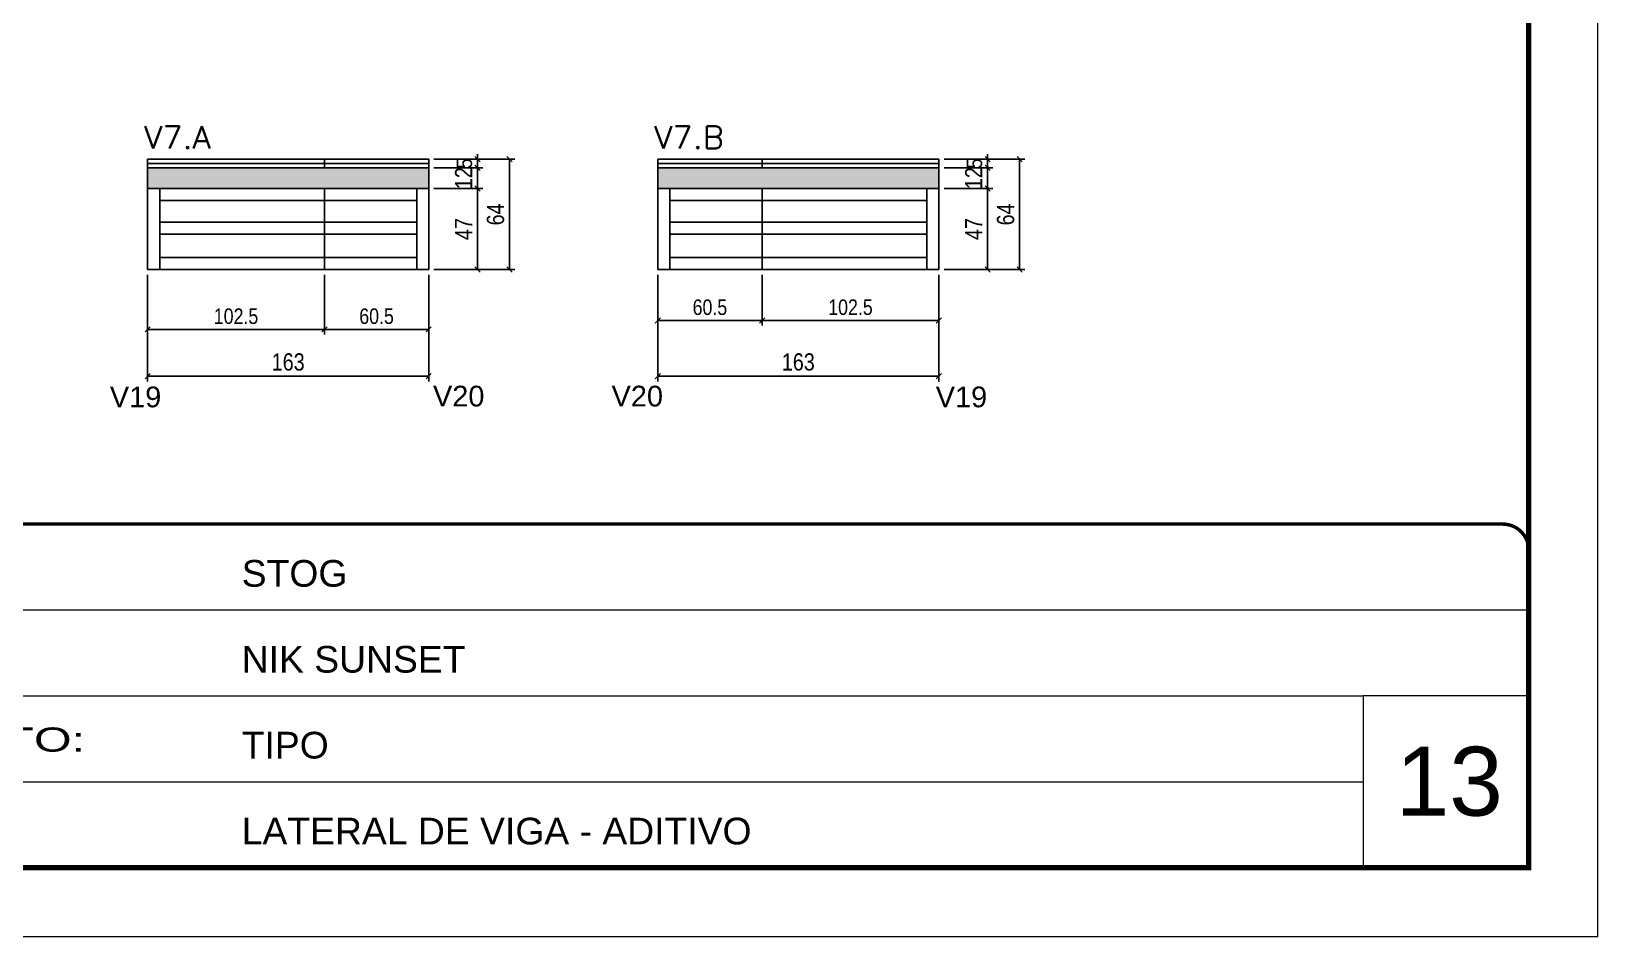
# Model space of a CAD drawing. Extents: x -10448 to -1189, y -11772 to 17235.
# Drawn here: x -9872 to -8963, y 12349 to 12874 of the extents above; entities that cross this region are included whole.
import ezdxf

# ---------------------------------------------------------------- set-up
doc = ezdxf.new("R2010")
doc.units = 0
doc.linetypes.add('CONTINUO', pattern=[0])
doc.linetypes.add('DASHED', pattern=[0.75, 0.5, -0.25])
for name, color, linetype in [('5', 5, 'Continuous'), ('COTA', 241, 'Continuous'), ('Painéis', 200, 'Continuous'), ('SARR_2.2x7', 40, 'Continuous'), ('SARR_EDITAR', 141, 'Continuous')]:
    doc.layers.add(name, color=color, linetype=linetype)
for name, color, linetype, lineweight in [('CARIMBO', 255, 'Continuous', 9), ('Folhas', 255, 'Continuous', 9), ('SARRAFO DE PRESSAO', 251, 'DASHED', 9), ('Texto Seção', 7, 'Continuous', 15)]:
    doc.layers.add(name, color=color, linetype=linetype, lineweight=lineweight)
doc.styles.add('ARIAL', font='arial.ttf')
doc.styles.add('COTA TECNICA', font='techl___.ttf', dxfattribs={"height": 10})
doc.styles.add('COTA TECNICA-50', font='techl___.ttf', dxfattribs={"height": 9})
doc.styles.add('REGUA-120', font='ROMANS.shx', dxfattribs={"height": 15})
doc.styles.get("Standard").update_dxf_attribs({"font": 'arial.ttf'})
doc.styles.add('Tecnologia', font='')
doc.styles.get('Tecnologia').set_extended_font_data('Forgotten Futurist')
doc.dimstyles.new('COTA PAINEL-50', dxfattribs={"dimtxt": 9, "dimasz": 3, "dimexe": 3, "dimexo": 3, "dimgap": 3, "dimtad": 1, "dimdec": 1, "dimzin": 12, "dimdsep": 46, "dimtxsty": 'COTA TECNICA-50', "dimblk1": 'OBLIQUE', "dimblk2": 'OBLIQUE', "dimsah": 1, "dimcen": 0.9, "dimclrd": 4, "dimclre": 4, "dimclrt": 240, "dimadec": 1, "dimazin": 3, "dimtfac": 1, "dimtdec": 1, "dimtmove": 0, "dimatfit": 3, "dimfxl": 1, "dimtolj": 1, "dimtzin": 12, "dimarcsym": 0})
doc.dimstyles.new('PAINEL', dxfattribs={"dimtxt": 10, "dimasz": 3, "dimexe": 3, "dimexo": 3, "dimgap": 3, "dimtad": 1, "dimdec": 1, "dimzin": 12, "dimdsep": 46, "dimtxsty": 'COTA TECNICA', "dimblk1": 'OBLIQUE', "dimblk2": 'OBLIQUE', "dimsah": 1, "dimcen": 0.9, "dimclrd": 4, "dimclre": 4, "dimclrt": 240, "dimadec": 1, "dimazin": 3, "dimtfac": 1, "dimtdec": 1, "dimtmove": 0, "dimatfit": 3, "dimfxl": 1, "dimtolj": 1, "dimtzin": 12, "dimarcsym": 0})

# ---------------------------------------------------------------- blocks, each defined once
blk = doc.blocks.new('9999999999')
at = {"color": 30, "linetype": 'CONTINUO'}
for p, q in [((98564.56, 34379.64), (99583.98, 34379.64)), ((98564.56, 34329.83), (99487.98, 34329.83)), ((99583.98, 34329.83), (99487.98, 34329.83)), ((99487.98, 34329.83), (99487.98, 34230.21)), ((98564.56, 34280.02), (99487.98, 34280.02))]:
    blk.add_line(p, q, dxfattribs=at)
at = {"color": 30, "linetype": 'CONTINUO', "const_width": 2}
blk.add_lwpolyline([(99583.98, 34230.21), (99583.98, 34414.45, 0.414214), (99568.98, 34429.45), (98228.98, 34429.45, 0.414214), (98213.98, 34414.45), (98213.98, 34245.21, 0.414214), (98228.98, 34230.21), (99583.98, 34230.21)], format="xyb", dxfattribs=at)
at = {"layer": 'Folhas'}
blk.add_lwpolyline([(98138.98, 34190.21), (99623.98, 34190.21), (99623.98, 35240.21), (98138.98, 35240.21)], close=True, dxfattribs=at)
at = {"layer": 'Folhas', "color": 30, "const_width": 3}
blk.add_lwpolyline([(98213.98, 34230.21), (99583.98, 34230.21), (99583.98, 35200.21), (98213.98, 35200.21)], close=True, dxfattribs=at)
at = {"color": 7, "linetype": 'Continuous', "ltscale": 5, "style": 'ARIAL'}
for s, height, p in [('STOG', 15.483, (98837.68, 34393.13)), ('NIK SUNSET', 15.483, (98837.68, 34343.32)), ('TIPO', 15.483, (98837.68, 34293.51)), ('LATERAL DE VIGA - ADITIVO', 15.4829, (98837.68, 34243.7))]:
    blk.add_text(s, height=height, dxfattribs=at).set_placement(p)
at = {"layer": 'Folhas', "color": 7, "style": 'Tecnologia', "width": 1.5}
blk.add_text('PAVIMENTO:', height=14, dxfattribs=at).set_placement((98573.65, 34297.5))
blk = doc.blocks.new('_Oblique')
at = {"color": 0, "linetype": 'ByBlock', "lineweight": -2}
blk.add_line((-0.5, -0.5), (0.5, 0.5), dxfattribs=at)
blk = doc.blocks.new('*D313')
at = {"layer": 'COTA', "color": 4, "linetype": 'ByBlock', "lineweight": -2, "transparency": 16777216}
for p, q in [((-9804.12, 12732.34), (-9804.12, 12670.51)), ((-9641.12, 12732.34), (-9641.12, 12670.51)), ((-9804.12, 12673.51), (-9641.12, 12673.51))]:
    blk.add_line(p, q, dxfattribs=at)
at = {"layer": 'Defpoints', "color": 0, "linetype": 'ByBlock', "transparency": 16777216}
for p in [(-9804.12, 12735.34), (-9641.12, 12735.34), (-9641.12, 12673.51)]:
    blk.add_point(p, dxfattribs=at)
at = {"layer": 'COTA', "color": 4, "linetype": 'ByBlock', "lineweight": -2, "transparency": 16777216, "xscale": 3, "yscale": 3, "zscale": 3, "rotation": 180}
blk.add_blockref('_Oblique', (-9804.12, 12673.51), dxfattribs=at)
at = {"layer": 'COTA', "color": 4, "linetype": 'ByBlock', "lineweight": -2, "transparency": 16777216, "xscale": 3, "yscale": 3, "zscale": 3}
blk.add_blockref('_Oblique', (-9641.12, 12673.51), dxfattribs=at)
at = {"layer": 'COTA', "color": 240, "linetype": 'ByBlock', "transparency": 16777216, "insert": (-9722.62, 12681.73), "char_height": 10, "attachment_point": 5, "style": 'COTA TECNICA'}
blk.add_mtext('\\A1;163', dxfattribs=at)
blk = doc.blocks.new('*D293')
at = {"layer": 'COTA', "color": 4, "linetype": 'ByBlock', "lineweight": -2, "transparency": 16777216}
for p, q in [((-9638.12, 12782.34), (-9609.84, 12782.34)), ((-9612.84, 12782.34), (-9612.84, 12735.34)), ((-9638.12, 12735.34), (-9609.84, 12735.34))]:
    blk.add_line(p, q, dxfattribs=at)
at = {"layer": 'Defpoints', "color": 0, "linetype": 'ByBlock', "transparency": 16777216}
for p in [(-9641.12, 12782.34), (-9641.12, 12735.34), (-9612.84, 12735.34)]:
    blk.add_point(p, dxfattribs=at)
at = {"layer": 'COTA', "color": 4, "linetype": 'ByBlock', "lineweight": -2, "transparency": 16777216, "xscale": 3, "yscale": 3, "zscale": 3}
for p, rotation in [((-9612.84, 12782.34), 90), ((-9612.84, 12735.34), 270)]:
    blk.add_blockref('_Oblique', p, dxfattribs=dict(at, rotation=rotation))
at = {"layer": 'COTA', "color": 240, "linetype": 'ByBlock', "transparency": 16777216, "insert": (-9620.92, 12758.84), "char_height": 10, "attachment_point": 5, "rotation": 90, "style": 'COTA TECNICA'}
blk.add_mtext('\\A1;47', dxfattribs=at)
blk = doc.blocks.new('*D294')
at = {"layer": 'COTA', "color": 4, "linetype": 'ByBlock', "lineweight": -2, "transparency": 16777216}
for p, q in [((-9638.12, 12794.34), (-9609.84, 12794.34)), ((-9612.84, 12782.34), (-9612.84, 12794.34)), ((-9638.12, 12782.34), (-9609.84, 12782.34))]:
    blk.add_line(p, q, dxfattribs=at)
at = {"layer": 'Defpoints', "color": 0, "linetype": 'ByBlock', "transparency": 16777216}
for p in [(-9641.12, 12794.34), (-9612.84, 12794.34), (-9641.12, 12782.34)]:
    blk.add_point(p, dxfattribs=at)
at = {"layer": 'COTA', "color": 4, "linetype": 'ByBlock', "lineweight": -2, "transparency": 16777216, "xscale": 3, "yscale": 3, "zscale": 3}
for p, rotation in [((-9612.84, 12794.34), 90), ((-9612.84, 12782.34), 270)]:
    blk.add_blockref('_Oblique', p, dxfattribs=dict(at, rotation=rotation))
at = {"layer": 'COTA', "color": 240, "linetype": 'ByBlock', "transparency": 16777216, "insert": (-9620.9, 12788.34), "char_height": 10, "attachment_point": 5, "rotation": 90, "style": 'COTA TECNICA'}
blk.add_mtext('\\A1;12', dxfattribs=at)
blk = doc.blocks.new('*D295')
at = {"layer": 'COTA', "color": 4, "linetype": 'ByBlock', "lineweight": -2, "transparency": 16777216}
for p, q in [((-9638.12, 12799.34), (-9591.26, 12799.34)), ((-9594.26, 12799.34), (-9594.26, 12735.34)), ((-9638.12, 12735.34), (-9591.26, 12735.34))]:
    blk.add_line(p, q, dxfattribs=at)
at = {"layer": 'Defpoints', "color": 0, "linetype": 'ByBlock', "transparency": 16777216}
for p in [(-9641.12, 12799.34), (-9641.12, 12735.34), (-9594.26, 12735.34)]:
    blk.add_point(p, dxfattribs=at)
at = {"layer": 'COTA', "color": 4, "linetype": 'ByBlock', "lineweight": -2, "transparency": 16777216, "xscale": 3, "yscale": 3, "zscale": 3}
for p, rotation in [((-9594.26, 12799.34), 90), ((-9594.26, 12735.34), 270)]:
    blk.add_blockref('_Oblique', p, dxfattribs=dict(at, rotation=rotation))
at = {"layer": 'COTA', "color": 240, "linetype": 'ByBlock', "transparency": 16777216, "insert": (-9602.36, 12767.34), "char_height": 10, "attachment_point": 5, "rotation": 90, "style": 'COTA TECNICA'}
blk.add_mtext('\\A1;64', dxfattribs=at)
blk = doc.blocks.new('*D303')
at = {"layer": 'COTA', "color": 4, "linetype": 'ByBlock', "lineweight": -2, "transparency": 16777216}
for p, q in [((-9638.12, 12799.34), (-9609.84, 12799.34)), ((-9612.84, 12799.34), (-9612.84, 12802.34)), ((-9612.84, 12799.34), (-9612.84, 12794.34)), ((-9638.12, 12794.34), (-9609.84, 12794.34)), ((-9612.84, 12794.34), (-9612.84, 12791.34))]:
    blk.add_line(p, q, dxfattribs=at)
at = {"layer": 'Defpoints', "color": 0, "linetype": 'ByBlock', "transparency": 16777216}
for p in [(-9641.12, 12799.34), (-9641.12, 12794.34), (-9612.84, 12794.34)]:
    blk.add_point(p, dxfattribs=at)
at = {"layer": 'COTA', "color": 4, "linetype": 'ByBlock', "lineweight": -2, "transparency": 16777216, "xscale": 3, "yscale": 3, "zscale": 3}
for p, rotation in [((-9612.84, 12799.34), 270), ((-9612.84, 12794.34), 90)]:
    blk.add_blockref('_Oblique', p, dxfattribs=dict(at, rotation=rotation))
at = {"layer": 'COTA', "color": 240, "linetype": 'ByBlock', "transparency": 16777216, "insert": (-9620.44, 12796.84), "char_height": 9, "attachment_point": 5, "rotation": 90, "style": 'COTA TECNICA-50'}
blk.add_mtext('\\A1;5', dxfattribs=at)
blk = doc.blocks.new('*D304')
at = {"layer": 'COTA', "color": 4, "linetype": 'ByBlock', "lineweight": -2, "transparency": 16777216}
for p, q in [((-9508.32, 12732.34), (-9508.32, 12670.51)), ((-9345.32, 12732.34), (-9345.32, 12670.51)), ((-9508.32, 12673.51), (-9345.32, 12673.51))]:
    blk.add_line(p, q, dxfattribs=at)
at = {"layer": 'Defpoints', "color": 0, "linetype": 'ByBlock', "transparency": 16777216}
for p in [(-9508.32, 12735.34), (-9345.32, 12735.34), (-9345.32, 12673.51)]:
    blk.add_point(p, dxfattribs=at)
at = {"layer": 'COTA', "color": 4, "linetype": 'ByBlock', "lineweight": -2, "transparency": 16777216, "xscale": 3, "yscale": 3, "zscale": 3, "rotation": 180}
blk.add_blockref('_Oblique', (-9508.32, 12673.51), dxfattribs=at)
at = {"layer": 'COTA', "color": 4, "linetype": 'ByBlock', "lineweight": -2, "transparency": 16777216, "xscale": 3, "yscale": 3, "zscale": 3}
blk.add_blockref('_Oblique', (-9345.32, 12673.51), dxfattribs=at)
at = {"layer": 'COTA', "color": 240, "linetype": 'ByBlock', "transparency": 16777216, "insert": (-9426.82, 12681.73), "char_height": 10, "attachment_point": 5, "style": 'COTA TECNICA'}
blk.add_mtext('\\A1;163', dxfattribs=at)
blk = doc.blocks.new('*D296')
at = {"layer": 'COTA', "color": 4, "linetype": 'ByBlock', "lineweight": -2, "transparency": 16777216}
for p, q in [((-9342.32, 12782.34), (-9314.04, 12782.34)), ((-9317.04, 12782.34), (-9317.04, 12735.34)), ((-9342.32, 12735.34), (-9314.04, 12735.34))]:
    blk.add_line(p, q, dxfattribs=at)
at = {"layer": 'Defpoints', "color": 0, "linetype": 'ByBlock', "transparency": 16777216}
for p in [(-9345.32, 12782.34), (-9345.32, 12735.34), (-9317.04, 12735.34)]:
    blk.add_point(p, dxfattribs=at)
at = {"layer": 'COTA', "color": 4, "linetype": 'ByBlock', "lineweight": -2, "transparency": 16777216, "xscale": 3, "yscale": 3, "zscale": 3}
for p, rotation in [((-9317.04, 12782.34), 90), ((-9317.04, 12735.34), 270)]:
    blk.add_blockref('_Oblique', p, dxfattribs=dict(at, rotation=rotation))
at = {"layer": 'COTA', "color": 240, "linetype": 'ByBlock', "transparency": 16777216, "insert": (-9325.12, 12758.84), "char_height": 10, "attachment_point": 5, "rotation": 90, "style": 'COTA TECNICA'}
blk.add_mtext('\\A1;47', dxfattribs=at)
blk = doc.blocks.new('*D297')
at = {"layer": 'COTA', "color": 4, "linetype": 'ByBlock', "lineweight": -2, "transparency": 16777216}
for p, q in [((-9342.32, 12794.34), (-9314.04, 12794.34)), ((-9317.04, 12782.34), (-9317.04, 12794.34)), ((-9342.32, 12782.34), (-9314.04, 12782.34))]:
    blk.add_line(p, q, dxfattribs=at)
at = {"layer": 'Defpoints', "color": 0, "linetype": 'ByBlock', "transparency": 16777216}
for p in [(-9345.32, 12794.34), (-9317.04, 12794.34), (-9345.32, 12782.34)]:
    blk.add_point(p, dxfattribs=at)
at = {"layer": 'COTA', "color": 4, "linetype": 'ByBlock', "lineweight": -2, "transparency": 16777216, "xscale": 3, "yscale": 3, "zscale": 3}
for p, rotation in [((-9317.04, 12794.34), 90), ((-9317.04, 12782.34), 270)]:
    blk.add_blockref('_Oblique', p, dxfattribs=dict(at, rotation=rotation))
at = {"layer": 'COTA', "color": 240, "linetype": 'ByBlock', "transparency": 16777216, "insert": (-9325.1, 12788.34), "char_height": 10, "attachment_point": 5, "rotation": 90, "style": 'COTA TECNICA'}
blk.add_mtext('\\A1;12', dxfattribs=at)
blk = doc.blocks.new('*D298')
at = {"layer": 'COTA', "color": 4, "linetype": 'ByBlock', "lineweight": -2, "transparency": 16777216}
for p, q in [((-9342.32, 12799.34), (-9295.46, 12799.34)), ((-9298.46, 12799.34), (-9298.46, 12735.34)), ((-9342.32, 12735.34), (-9295.46, 12735.34))]:
    blk.add_line(p, q, dxfattribs=at)
at = {"layer": 'Defpoints', "color": 0, "linetype": 'ByBlock', "transparency": 16777216}
for p in [(-9345.32, 12799.34), (-9345.32, 12735.34), (-9298.46, 12735.34)]:
    blk.add_point(p, dxfattribs=at)
at = {"layer": 'COTA', "color": 4, "linetype": 'ByBlock', "lineweight": -2, "transparency": 16777216, "xscale": 3, "yscale": 3, "zscale": 3}
for p, rotation in [((-9298.46, 12799.34), 90), ((-9298.46, 12735.34), 270)]:
    blk.add_blockref('_Oblique', p, dxfattribs=dict(at, rotation=rotation))
at = {"layer": 'COTA', "color": 240, "linetype": 'ByBlock', "transparency": 16777216, "insert": (-9306.56, 12767.34), "char_height": 10, "attachment_point": 5, "rotation": 90, "style": 'COTA TECNICA'}
blk.add_mtext('\\A1;64', dxfattribs=at)
blk = doc.blocks.new('*D305')
at = {"layer": 'COTA', "color": 4, "linetype": 'ByBlock', "lineweight": -2, "transparency": 16777216}
for p, q in [((-9342.32, 12799.34), (-9314.04, 12799.34)), ((-9317.04, 12799.34), (-9317.04, 12802.34)), ((-9317.04, 12799.34), (-9317.04, 12794.34)), ((-9342.32, 12794.34), (-9314.04, 12794.34)), ((-9317.04, 12794.34), (-9317.04, 12791.34))]:
    blk.add_line(p, q, dxfattribs=at)
at = {"layer": 'Defpoints', "color": 0, "linetype": 'ByBlock', "transparency": 16777216}
for p in [(-9345.32, 12799.34), (-9345.32, 12794.34), (-9317.04, 12794.34)]:
    blk.add_point(p, dxfattribs=at)
at = {"layer": 'COTA', "color": 4, "linetype": 'ByBlock', "lineweight": -2, "transparency": 16777216, "xscale": 3, "yscale": 3, "zscale": 3}
for p, rotation in [((-9317.04, 12799.34), 270), ((-9317.04, 12794.34), 90)]:
    blk.add_blockref('_Oblique', p, dxfattribs=dict(at, rotation=rotation))
at = {"layer": 'COTA', "color": 240, "linetype": 'ByBlock', "transparency": 16777216, "insert": (-9324.64, 12796.84), "char_height": 9, "attachment_point": 5, "rotation": 90, "style": 'COTA TECNICA-50'}
blk.add_mtext('\\A1;5', dxfattribs=at)
blk = doc.blocks.new('*D306')
at = {"layer": 'COTA', "color": 4, "linetype": 'ByBlock', "lineweight": -2, "transparency": 16777216}
for p, q in [((-9804.12, 12732.34), (-9804.12, 12697.65)), ((-9701.62, 12732.34), (-9701.62, 12697.65)), ((-9804.12, 12700.65), (-9701.62, 12700.65))]:
    blk.add_line(p, q, dxfattribs=at)
at = {"layer": 'Defpoints', "color": 0, "linetype": 'ByBlock', "transparency": 16777216}
for p in [(-9804.12, 12735.34), (-9701.62, 12735.34), (-9701.62, 12700.65)]:
    blk.add_point(p, dxfattribs=at)
at = {"layer": 'COTA', "color": 4, "linetype": 'ByBlock', "lineweight": -2, "transparency": 16777216, "xscale": 3, "yscale": 3, "zscale": 3, "rotation": 180}
blk.add_blockref('_Oblique', (-9804.12, 12700.65), dxfattribs=at)
at = {"layer": 'COTA', "color": 4, "linetype": 'ByBlock', "lineweight": -2, "transparency": 16777216, "xscale": 3, "yscale": 3, "zscale": 3}
blk.add_blockref('_Oblique', (-9701.62, 12700.65), dxfattribs=at)
at = {"layer": 'COTA', "color": 240, "linetype": 'ByBlock', "transparency": 16777216, "insert": (-9752.87, 12708.25), "char_height": 9, "attachment_point": 5, "style": 'COTA TECNICA-50'}
blk.add_mtext('\\A1;102.5', dxfattribs=at)
blk = doc.blocks.new('*D307')
at = {"layer": 'COTA', "color": 4, "linetype": 'ByBlock', "lineweight": -2, "transparency": 16777216}
for p, q in [((-9701.62, 12732.34), (-9701.62, 12697.65)), ((-9641.12, 12732.34), (-9641.12, 12697.65)), ((-9701.62, 12700.65), (-9641.12, 12700.65))]:
    blk.add_line(p, q, dxfattribs=at)
at = {"layer": 'Defpoints', "color": 0, "linetype": 'ByBlock', "transparency": 16777216}
for p in [(-9701.62, 12735.34), (-9641.12, 12735.34), (-9641.12, 12700.65)]:
    blk.add_point(p, dxfattribs=at)
at = {"layer": 'COTA', "color": 4, "linetype": 'ByBlock', "lineweight": -2, "transparency": 16777216, "xscale": 3, "yscale": 3, "zscale": 3, "rotation": 180}
blk.add_blockref('_Oblique', (-9701.62, 12700.65), dxfattribs=at)
at = {"layer": 'COTA', "color": 4, "linetype": 'ByBlock', "lineweight": -2, "transparency": 16777216, "xscale": 3, "yscale": 3, "zscale": 3}
blk.add_blockref('_Oblique', (-9641.12, 12700.65), dxfattribs=at)
at = {"layer": 'COTA', "color": 240, "linetype": 'ByBlock', "transparency": 16777216, "insert": (-9671.37, 12708.25), "char_height": 9, "attachment_point": 5, "style": 'COTA TECNICA-50'}
blk.add_mtext('\\A1;60.5', dxfattribs=at)
blk = doc.blocks.new('*D308')
at = {"layer": 'COTA', "color": 4, "linetype": 'ByBlock', "lineweight": -2, "transparency": 16777216}
for p, q in [((-9447.82, 12732.34), (-9447.82, 12702.86)), ((-9345.32, 12732.34), (-9345.32, 12702.86)), ((-9345.32, 12705.86), (-9447.82, 12705.86))]:
    blk.add_line(p, q, dxfattribs=at)
at = {"layer": 'Defpoints', "color": 0, "linetype": 'ByBlock', "transparency": 16777216}
for p in [(-9447.82, 12735.34), (-9345.32, 12735.34), (-9447.82, 12705.86)]:
    blk.add_point(p, dxfattribs=at)
at = {"layer": 'COTA', "color": 4, "linetype": 'ByBlock', "lineweight": -2, "transparency": 16777216, "xscale": 3, "yscale": 3, "zscale": 3, "rotation": 180}
blk.add_blockref('_Oblique', (-9447.82, 12705.86), dxfattribs=at)
at = {"layer": 'COTA', "color": 4, "linetype": 'ByBlock', "lineweight": -2, "transparency": 16777216, "xscale": 3, "yscale": 3, "zscale": 3}
blk.add_blockref('_Oblique', (-9345.32, 12705.86), dxfattribs=at)
at = {"layer": 'COTA', "color": 240, "linetype": 'ByBlock', "transparency": 16777216, "insert": (-9396.57, 12713.46), "char_height": 9, "attachment_point": 5, "style": 'COTA TECNICA-50'}
blk.add_mtext('\\A1;102.5', dxfattribs=at)
blk = doc.blocks.new('*D309')
at = {"layer": 'COTA', "color": 4, "linetype": 'ByBlock', "lineweight": -2, "transparency": 16777216}
for p, q in [((-9508.32, 12732.34), (-9508.32, 12702.86)), ((-9447.82, 12732.34), (-9447.82, 12702.86)), ((-9447.82, 12705.86), (-9508.32, 12705.86))]:
    blk.add_line(p, q, dxfattribs=at)
at = {"layer": 'Defpoints', "color": 0, "linetype": 'ByBlock', "transparency": 16777216}
for p in [(-9508.32, 12735.34), (-9447.82, 12735.34), (-9508.32, 12705.86)]:
    blk.add_point(p, dxfattribs=at)
at = {"layer": 'COTA', "color": 4, "linetype": 'ByBlock', "lineweight": -2, "transparency": 16777216, "xscale": 3, "yscale": 3, "zscale": 3, "rotation": 180}
blk.add_blockref('_Oblique', (-9508.32, 12705.86), dxfattribs=at)
at = {"layer": 'COTA', "color": 4, "linetype": 'ByBlock', "lineweight": -2, "transparency": 16777216, "xscale": 3, "yscale": 3, "zscale": 3}
blk.add_blockref('_Oblique', (-9447.82, 12705.86), dxfattribs=at)
at = {"layer": 'COTA', "color": 240, "linetype": 'ByBlock', "transparency": 16777216, "insert": (-9478.07, 12713.46), "char_height": 9, "attachment_point": 5, "style": 'COTA TECNICA-50'}
blk.add_mtext('\\A1;60.5', dxfattribs=at)

msp = doc.modelspace()

# ---------------------------------------------------------------- hatches: boundary and pattern name
at = {"layer": 'COTA', "linetype": 'ByBlock'}
h = msp.add_hatch(dxfattribs=at)
h.set_pattern_fill('AR-CONC', color=256, scale=0.03)
h.set_pattern_definition([(50, (-143839.557, -18593.353), (5.46554007, -0.47817257), [0.5715, -6.2865]), (355, (-143839.557, -18593.353), (-1.05730264, 5.73170536), [0.4572, -5.02921753]), (100.4514447, (-143839.102, -18593.393), (4.40823741, 5.25353256), [0.48570026, -5.34270734]), (46.1842, (-143839.557, -18591.829), (8.13237123, -1.26126984), [0.85725, -9.42975]), (96.6355576, (-143838.8795, -18591.934), (7.122124, 7.42278374), [0.7285507, -8.01406824]), (351.184151, (-143839.557, -18591.829), (7.122124, 7.42278374), [0.685799, -7.54379196]), (21, (-143838.795, -18592.21), (4.54843174, -3.06795595), [0.5715, -6.2865]), (326, (-143838.795, -18592.21), (1.85406085, 5.52563898), [0.4572, -5.0292]), (71.451445, (-143838.416, -18592.4656), (6.40249258, 2.45768307), [0.48570026, -5.34269813]), (37.5, (-143839.5572, -18593.353), (0.092658098, 2.536651166), [0, -4.96824, 0, -5.1054, 0, -5.04825]), (7.5, (-143839.5572, -18593.353), (2.004589875, 3.005417245), [0, -2.91084, 0, -4.85394, 0, -1.92405]), (327.5, (-143841.2565, -18593.353), (4.067717855, -0.17186232), [0, -1.905, 0, -5.9436, 0, -7.8867]), (317.5, (-143842.0185, -18593.353), (4.44387544, 0.76279473), [0, -2.4765, 0, -3.94716, 0, -5.6007])])
h.paths.add_polyline_path([(-9641.12, 12782.34), (-9641.12, 12794.34), (-9804.12, 12794.34), (-9804.12, 12782.34)])
h = msp.add_hatch(dxfattribs=at)
h.set_pattern_fill('AR-CONC', color=256, scale=0.03)
h.set_pattern_definition([(50, (-143543.759, -18369.6366), (5.46554007, -0.47817257), [0.5715, -6.2865]), (355, (-143543.759, -18369.6366), (-1.05730264, 5.73170536), [0.4572, -5.02921753]), (100.4514447, (-143543.3034, -18369.6764), (4.40823741, 5.25353256), [0.48570026, -5.34270734]), (46.1842, (-143543.759, -18368.1126), (8.13237123, -1.26126984), [0.85725, -9.42975]), (96.6355576, (-143543.081, -18368.218), (7.122124, 7.42278374), [0.7285507, -8.01406824]), (351.184151, (-143543.759, -18368.113), (7.122124, 7.42278374), [0.685799, -7.54379196]), (21, (-143542.997, -18368.4936), (4.54843174, -3.06795595), [0.5715, -6.2865]), (326, (-143542.997, -18368.4936), (1.85406085, 5.52563898), [0.4572, -5.0292]), (71.451445, (-143542.618, -18368.749), (6.40249258, 2.45768307), [0.48570026, -5.34269813]), (37.5, (-143543.7589, -18369.6366), (0.092658098, 2.536651166), [0, -4.96824, 0, -5.1054, 0, -5.04825]), (7.5, (-143543.759, -18369.6366), (2.004589875, 3.005417245), [0, -2.91084, 0, -4.85394, 0, -1.92405]), (327.5, (-143545.4581, -18369.6366), (4.067717855, -0.17186232), [0, -1.905, 0, -5.9436, 0, -7.8867]), (317.5, (-143546.22, -18369.6366), (4.44387544, 0.76279473), [0, -2.4765, 0, -3.94716, 0, -5.6007])])
h.paths.add_polyline_path([(-9345.32, 12782.34), (-9345.32, 12794.34), (-9508.32, 12794.34), (-9508.32, 12782.34)])

# ---------------------------------------------------------------- linework, layer by layer
for p, q in [((-9804.12, 12782.34), (-9804.12, 12794.34)), ((-9641.12, 12782.34), (-9641.12, 12794.34)), ((-9508.32, 12782.34), (-9508.32, 12794.34)), ((-9345.32, 12782.34), (-9345.32, 12794.34))]:
    msp.add_line(p, q, dxfattribs=at)
at = {"layer": 'Painéis', "linetype": 'ByBlock'}
for p, q in [((-9804.12, 12799.34), (-9641.12, 12799.34)), ((-9804.12, 12794.34), (-9804.12, 12799.34)), ((-9701.62, 12794.34), (-9701.62, 12799.34)), ((-9641.12, 12794.34), (-9641.12, 12799.34)), ((-9508.32, 12799.34), (-9345.32, 12799.34)), ((-9508.32, 12794.34), (-9508.32, 12799.34)), ((-9447.82, 12794.34), (-9447.82, 12799.34)), ((-9345.32, 12794.34), (-9345.32, 12799.34)), ((-9804.12, 12794.34), (-9641.12, 12794.34)), ((-9508.32, 12794.34), (-9345.32, 12794.34)), ((-9804.12, 12782.34), (-9641.12, 12782.34)), ((-9804.12, 12735.34), (-9804.12, 12782.34)), ((-9701.62, 12735.34), (-9701.62, 12782.34)), ((-9641.12, 12735.34), (-9641.12, 12782.34)), ((-9508.32, 12782.34), (-9345.32, 12782.34)), ((-9508.32, 12735.34), (-9508.32, 12782.34)), ((-9447.82, 12735.34), (-9447.82, 12782.34)), ((-9345.32, 12735.34), (-9345.32, 12782.34)), ((-9804.12, 12735.34), (-9641.12, 12735.34)), ((-9508.32, 12735.34), (-9345.32, 12735.34))]:
    msp.add_line(p, q, dxfattribs=at)
at = {"layer": 'SARR_2.2x7', "linetype": 'Continuous'}
for p, q in [((-9797.12, 12735.34), (-9797.12, 12782.34)), ((-9648.12, 12735.34), (-9648.12, 12782.34)), ((-9501.32, 12735.34), (-9501.32, 12782.34)), ((-9352.32, 12735.34), (-9352.32, 12782.34)), ((-9797.12, 12775.34), (-9701.62, 12775.34)), ((-9701.62, 12775.34), (-9648.12, 12775.34)), ((-9447.82, 12775.34), (-9501.32, 12775.34)), ((-9352.32, 12775.34), (-9447.82, 12775.34)), ((-9797.12, 12762.84), (-9701.62, 12762.84)), ((-9701.62, 12762.84), (-9648.12, 12762.84)), ((-9447.82, 12762.84), (-9501.32, 12762.84)), ((-9352.32, 12762.84), (-9447.82, 12762.84)), ((-9797.12, 12755.84), (-9701.62, 12755.84)), ((-9701.62, 12755.84), (-9648.12, 12755.84)), ((-9447.82, 12755.84), (-9501.32, 12755.84)), ((-9352.32, 12755.84), (-9447.82, 12755.84)), ((-9797.12, 12742.34), (-9701.62, 12742.34)), ((-9701.62, 12742.34), (-9648.12, 12742.34)), ((-9447.82, 12742.34), (-9501.32, 12742.34)), ((-9352.32, 12742.34), (-9447.82, 12742.34))]:
    msp.add_line(p, q, dxfattribs=at)
at = {"layer": 'SARR_EDITAR'}
for p, q in [((-9804.12, 12796.84), (-9701.62, 12796.84)), ((-9701.62, 12796.84), (-9641.12, 12796.84)), ((-9508.32, 12796.84), (-9447.82, 12796.84)), ((-9447.82, 12796.84), (-9345.32, 12796.84))]:
    msp.add_line(p, q, dxfattribs=at)

# ---------------------------------------------------------------- block references
at = {"layer": 'SARRAFO DE PRESSAO', "color": 6, "linetype": 'ByBlock'}
msp.add_blockref('9999999999', (-108587.26, -21841.7), dxfattribs=at)

# ---------------------------------------------------------------- texts
at = {"layer": '5', "linetype": 'Continuous'}
for s, rotation, p in [('V19', 0.00004, (-9826.04, 12655.5)), ('V20', 359.99996, (-9638.65, 12655.98)), ('V20', 0.00004, (-9535.1, 12655.98)), ('V19', 359.99996, (-9347.13, 12655.5))]:
    msp.add_text(s, height=12, rotation=rotation, dxfattribs=at).set_placement(p)
at = {"layer": 'CARIMBO', "style": 'ARIAL'}
msp.add_text('13', height=40, dxfattribs=at).set_placement((-9080.42, 12418.65))
at = {"layer": 'Texto Seção', "style": 'REGUA-120', "width": 1.05}
for s, p in [('V7.A', (-9806.12, 12805.52)), ('V7.B', (-9510.32, 12805.52))]:
    msp.add_text(s, height=13, dxfattribs=at).set_placement(p)

# ---------------------------------------------------------------- dimensions: what is measured, and where the dimension line sits
at = {"layer": 'COTA', "linetype": 'ByBlock'}
for base, p1, p2, dimstyle, picture, middle in [((-9612.84, 12794.34), (-9641.12, 12799.34), (-9641.12, 12794.34), 'COTA PAINEL-50', '*D303', (-9612.84, 12796.84)), ((-9317.04, 12794.34), (-9345.32, 12799.34), (-9345.32, 12794.34), 'COTA PAINEL-50', '*D305', (-9317.04, 12796.84)), ((-9612.84, 12794.34), (-9641.12, 12782.34), (-9641.12, 12794.34), 'PAINEL', '*D294', (-9612.84, 12788.34)), ((-9317.04, 12794.34), (-9345.32, 12782.34), (-9345.32, 12794.34), 'PAINEL', '*D297', (-9317.04, 12788.34))]:
    dim = msp.add_linear_dim(base=base, p1=p1, p2=p2, angle=90, dimstyle=dimstyle, dxfattribs=at)
    dim.commit()
    dim.dimension.update_dxf_attribs({"geometry": picture, "text_midpoint": middle, "dimtype": 160})
for base, p1, p2, picture, middle in [((-9594.26, 12735.34), (-9641.12, 12799.34), (-9641.12, 12735.34), '*D295', (-9602.36, 12767.34)), ((-9298.46, 12735.34), (-9345.32, 12799.34), (-9345.32, 12735.34), '*D298', (-9306.56, 12767.34)), ((-9612.84, 12735.34), (-9641.12, 12782.34), (-9641.12, 12735.34), '*D293', (-9620.92, 12758.84)), ((-9317.04, 12735.34), (-9345.32, 12782.34), (-9345.32, 12735.34), '*D296', (-9325.12, 12758.84))]:
    dim = msp.add_linear_dim(base=base, p1=p1, p2=p2, angle=90, dimstyle='PAINEL', dxfattribs=at)
    dim.commit()
    dim.dimension.update_dxf_attribs({"geometry": picture, "text_midpoint": middle})
for base, p1, p2, dimstyle, picture, middle in [((-9641.12, 12673.51), (-9804.12, 12735.34), (-9641.12, 12735.34), 'PAINEL', '*D313', (-9722.62, 12681.73)), ((-9701.62, 12700.65), (-9804.12, 12735.34), (-9701.62, 12735.34), 'COTA PAINEL-50', '*D306', (-9752.87, 12708.25)), ((-9345.32, 12673.51), (-9508.32, 12735.34), (-9345.32, 12735.34), 'PAINEL', '*D304', (-9426.82, 12681.73)), ((-9447.82, 12705.86), (-9345.32, 12735.34), (-9447.82, 12735.34), 'COTA PAINEL-50', '*D308', (-9396.57, 12713.46))]:
    dim = msp.add_linear_dim(base=base, p1=p1, p2=p2, dimstyle=dimstyle, dxfattribs=at)
    dim.commit()
    dim.dimension.update_dxf_attribs({"geometry": picture, "text_midpoint": middle})
for base, p1, p2, picture, middle in [((-9641.12, 12700.65), (-9701.62, 12735.34), (-9641.12, 12735.34), '*D307', (-9671.37, 12708.25)), ((-9508.32, 12705.86), (-9447.82, 12735.34), (-9508.32, 12735.34), '*D309', (-9478.07, 12713.46))]:
    dim = msp.add_linear_dim(base=base, p1=p1, p2=p2, dimstyle='COTA PAINEL-50', override={"dimtmove": 1}, dxfattribs=at)
    dim.commit()
    dim.dimension.update_dxf_attribs({"geometry": picture, "text_midpoint": middle})

doc.saveas('drawing.dxf')
